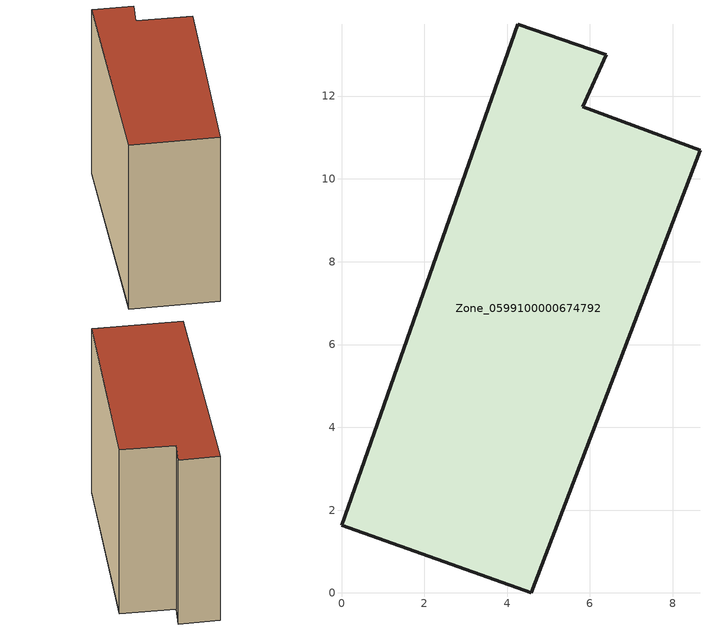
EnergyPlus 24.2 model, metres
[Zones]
Zone_0599100000674792
 floor ground (C_G): 0,1.63 4.26,13.74 6.39,13 5.83,11.74 8.66,10.69 4.59,0 z0
 wall outside (C_F): 4.59,0 8.66,10.69 5.83,11.74 6.39,13 4.26,13.74 0,1.63 4.59,0 z0:10.42
 roof outside (C_R): 4.26,13.74 0,1.63 4.59,0 8.66,10.69 5.83,11.74 6.39,13 z10.42
[BUILDING]
Pand.0599100000674792: North Axis=0; Terrain=City; Loads Convergence Tolerance Value=0.04; Temperature Convergence Tolerance Value=0.4; Solar Distribution=FullExterior; Maximum Number of Warmup Days=25; Minimum Number of Warmup Days=1
[Site:Location]
Rotterdam.The.Hague.AP_ZH_NLD Design_Conditions: Latitude=51.96; Longitude=4.45; Time Zone=1; Elevation=-4.5
[SITE:GROUNDTEMPERATURE:BUILDINGSURFACE]
18, 18, 18, 18, 18, 18, 18, 18, 18, 18, 18, 18
[MATERIAL] Thermal Absorptance=0.9; Solar Absorptance=0.7; Visible Absorptance=0.7
Name | Roughness | Thickness | Conductivity | Density | Specific Heat
G.TC.1946 | MediumSmooth | 0.15 | 1 | 540 | 1210
F.TC.1946 | Rough | 0.3 | 0.857143 | 1920 | 840
R.TC.1946 | MediumRough | 0.2 | 0.909091 | 1500 | 1000
[CONSTRUCTION]
C_G: G.TC.1946
C_F: F.TC.1946
C_R: R.TC.1946
[ZONE]
Zone_0599100000674792: Type=1; Multiplier=1; Ceiling Height=Autocalculate; Volume=Autocalculate; Floor Area=autocalculate; Part of Total Floor Area=Yes
[ZONEINFILTRATION:DESIGNFLOWRATE]
Infil_Zone_0599100000674792: Zone or ZoneList or Space or SpaceList=Zone_0599100000674792; Schedule=AlwaysOn; Design Flow Rate Calculation Method=Flow/Area; Flow Rate per Floor Area=0.003; Constant Term Coefficient=1; Temperature Term Coefficient=0; Velocity Term Coefficient=0; Velocity Squared Term Coefficient=0
[HVACTEMPLATE:ZONE:IDEALLOADSAIRSYSTEM]
Zone_0599100000674792: Maximum Heating Supply Air Temperature=50; Minimum Cooling Supply Air Temperature=13; Maximum Heating Supply Air Humidity Ratio=0.0156; Minimum Cooling Supply Air Humidity Ratio=0.0077; Heating Limit=NoLimit; Cooling Limit=NoLimit; Dehumidification Control Type=ConstantSensibleHeatRatio; Cooling Sensible Heat Ratio=0.7; Dehumidification Setpoint=60; Humidification Control Type=None; Humidification Setpoint=30; Outdoor Air Method=None; Outdoor Air Flow Rate per Person=0.00944; Outdoor Air Flow Rate per Zone Floor Area=0; Outdoor Air Flow Rate per Zone=0; Demand Controlled Ventilation Type=None; Outdoor Air Economizer Type=NoEconomizer; Heat Recovery Type=None; Sensible Heat Recovery Effectiveness=0.7; Latent Heat Recovery Effectiveness=0.65
[ZONECONTROL:THERMOSTAT]
ThermostatControl_Zone_0599100000674792: Zone or ZoneList=Zone_0599100000674792; Control Type Schedule=DualSetpointControlType; Control 1=Thermostat_Zone_0599100000674792; Temperature Difference Between Cutout And Setpoint=0
[THERMOSTATSETPOINT:DUALSETPOINT]
Thermostat_Zone_0599100000674792: Heating Setpoint Temperature Schedule=HeatingSetpoint_Zone_0599100000674792; Cooling Setpoint Temperature Schedule=CoolingSetpoint_Zone_0599100000674792
[SCHEDULE:COMPACT]
HeatingSetpoint_Zone_0599100000674792: Through: 12/31, For: AllDays, Until: 24:00, 21
CoolingSetpoint_Zone_0599100000674792: Through: 12/31, For: AllDays, Until: 24:00, 24
DualSetpointControlType: Through: 12/31, For: AllDays, Until: 24:00, 4
AlwaysOn: Through: 12/31, For: AllDays, Until: 24:00, 1
